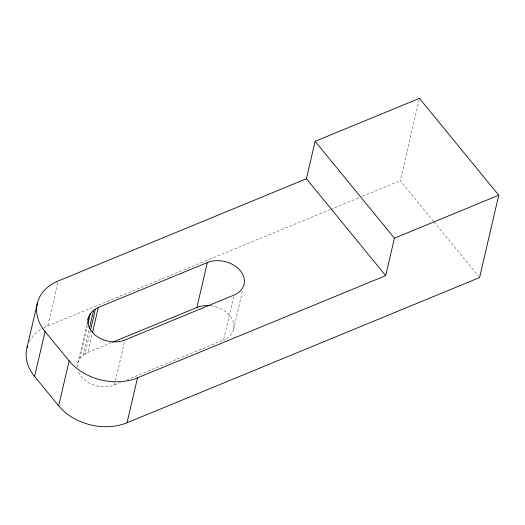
<?xml version="1.0" encoding="UTF-8"?>
<svg xmlns="http://www.w3.org/2000/svg" width="525" height="525" viewBox="0 0 525 525"><rect width="100%" height="100%" fill="white"/><g stroke="black" fill="none" stroke-linecap="round" stroke-linejoin="round"><path stroke-width="0.39" stroke-dasharray="2.62 1.97" d="M44.061 327.626A49.809 36.901 13.1 0 1 47.742 325.913L57.829 282.562M77.47 367.546A24.032 17.804 13.1 0 1 77.838 362.893L87.006 323.485M77.838 362.893L79.793 358.627L87.314 326.314M79.793 358.627L83.206 355.051L89.073 329.831M83.206 355.051L84.958 354.145L90.28 331.288M84.958 354.145L87.839 352.4L92.059 334.274M78.717 372.284A24.032 17.804 13.1 0 0 114.483 384.943L124.576 341.591M126.604 379.949L223.538 340.029L233.809 295.89M233.54 329.536L242.707 290.128M433.453 221.235L400.28 180.718L419.075 99.94M47.742 325.913L329.772 209.757M330.527 209.442L359.336 197.577M362.368 196.33L400.28 180.718M87.839 352.4L112.074 342.418M114.483 384.943L120.547 382.449M433.972 221.865L478.544 276.308M210.833 305.812A24.032 17.804 13.1 0 1 233.008 321.024A24.032 17.804 13.1 0 1 223.538 340.029M29.361 341.631A49.809 36.901 13.1 0 1 43.352 328"/><path stroke-width="0.79" d="M27.005 347.662L37.465 302.735M34.597 376.425L45.052 331.498A49.809 36.901 13.1 0 1 58.196 280.987L306.403 178.762L315.118 141.323L419.442 98.352L498.75 195.215L479.581 277.574L127.043 422.769A49.809 36.901 13.1 0 1 58.675 405.832L34.597 376.425A49.809 36.901 13.1 0 1 27.458 346.126M58.675 405.832L69.129 360.905L45.052 331.498M87.924 319.541C88.869 313.865 93.299 309.822 98.293 307.473L207.342 262.559A24.032 17.804 13.1 0 1 240.332 270.736A24.032 17.804 13.1 0 1 233.993 295.103L124.937 340.016A24.032 17.804 13.1 0 1 98.549 337.457A24.032 17.804 13.1 0 1 88.292 317.966M87.859 323.951L90.248 313.701M89.44 328.25L93.66 310.124M90.648 329.713L95.412 309.218M92.426 332.692L98.293 307.473M127.043 422.769L137.498 377.842L385.711 275.618L394.419 238.179L315.118 141.323M112.829 342.103L196.888 307.486L207.342 262.559M394.419 238.179L498.75 195.215M306.403 178.762L385.711 275.618M137.498 377.842A49.809 36.901 13.1 0 1 69.129 360.905M196.888 307.486A24.032 17.804 13.1 0 1 210.052 305.727"/></g></svg>
